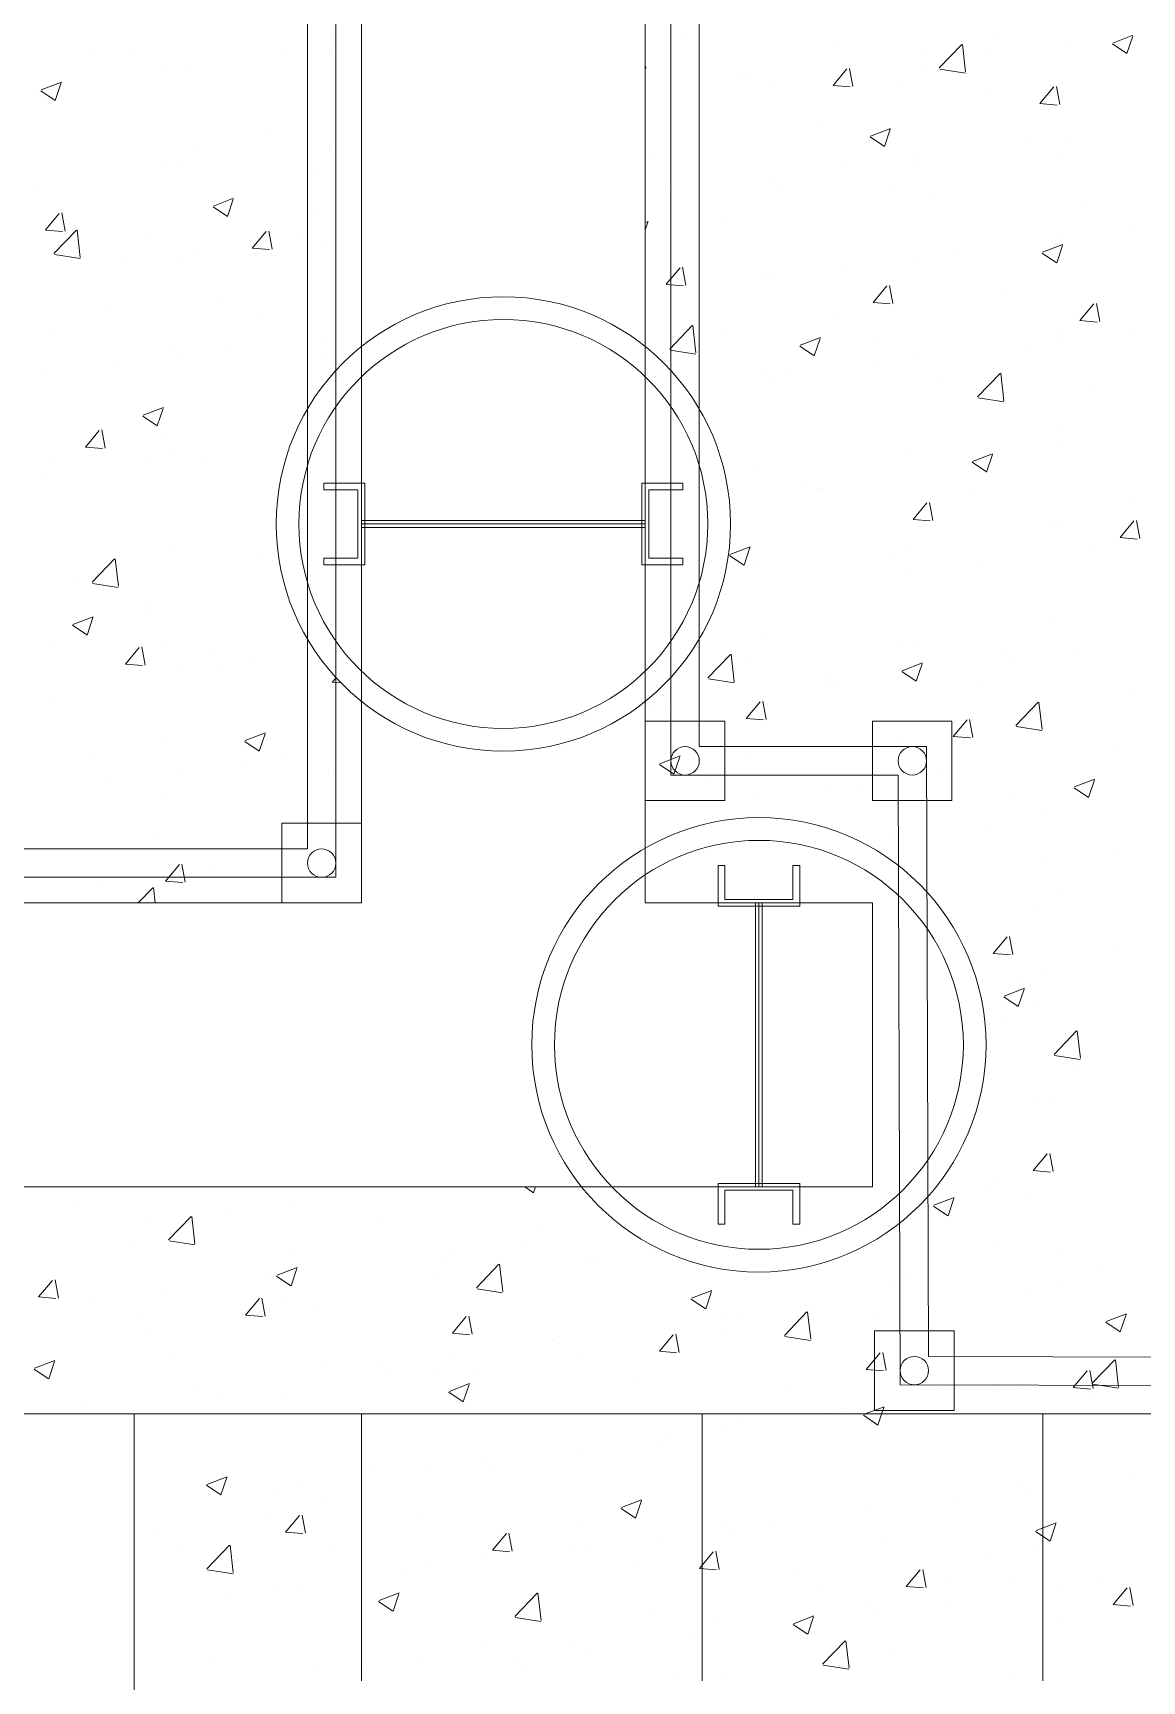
# Model space of a CAD drawing. Header units: millimetres. Extents: x 100 to 1222, y 100 to 694.
# Drawn here: x 297.63 to 301.29, y 520.48 to 525.92 of the extents above; entities that cross this region are included whole.
import ezdxf

# ---------------------------------------------------------------- set-up
doc = ezdxf.new("R2010")
doc.units = ezdxf.units.MM
for name, color, linetype, lineweight in [('Alvenaria', 8, 'Continuous', 9), ('Aço 1020', 6, 'Continuous', 9), ('DIVERSOS', 1, 'Continuous', 9), ('PAREDE', 7, 'Continuous', 9)]:
    doc.layers.add(name, color=color, linetype=linetype, lineweight=lineweight)

msp = doc.modelspace()

# ---------------------------------------------------------------- linework, layer by layer
at = {"layer": 'Alvenaria'}
for p, q in [((297.9427, 525.8714), (297.9427, 525.8714)), ((298.6102, 525.9035), (298.6102, 525.9035)), ((299.7758, 525.9135), (299.7758, 525.9135)), ((300.2842, 525.892), (300.2842, 525.892)), ((300.621, 525.8057), (300.6952, 525.883)), ((300.708, 525.7928), (300.6975, 525.8833)), ((300.7927, 525.8705), (300.7927, 525.8705)), ((300.8078, 525.8993), (300.8078, 525.8993)), ((301.0548, 525.8844), (301.0548, 525.8844)), ((301.1926, 525.8853), (301.2399, 525.8534)), ((301.1938, 525.888), (301.2605, 525.9136)), ((301.2403, 525.8532), (301.2596, 525.9108)), ((297.8169, 525.8482), (297.8169, 525.8482)), ((298.4512, 525.85), (298.4512, 525.85)), ((298.6177, 525.8635), (298.6177, 525.8635)), ((299.6524, 525.8045), (299.6504, 525.8154)), ((300.5658, 525.8173), (300.5658, 525.8173)), ((300.5694, 525.8679), (300.5694, 525.8679)), ((298.0547, 525.8082), (298.0547, 525.8082)), ((298.1366, 525.8025), (298.1366, 525.8025)), ((299.9678, 525.7887), (299.9678, 525.7887)), ((299.9766, 525.7855), (299.9766, 525.7855)), ((300.2701, 525.7481), (300.316, 525.8029)), ((300.3356, 525.7447), (300.3246, 525.8044)), ((300.4851, 525.764), (300.4851, 525.764)), ((300.6227, 525.8022), (300.7074, 525.789)), ((297.6476, 525.7354), (297.6476, 525.7354)), ((297.6545, 525.7307), (297.7019, 525.6987)), ((297.6557, 525.7334), (297.7224, 525.759)), ((297.7022, 525.6986), (297.7216, 525.7561)), ((300.071, 525.7459), (300.071, 525.7459)), ((300.2701, 525.7481), (300.327, 525.7431)), ((300.7928, 525.7166), (300.7928, 525.7166)), ((300.9533, 525.6884), (300.9992, 525.7431)), ((300.9935, 525.7425), (300.9935, 525.7425)), ((301.0188, 525.6849), (301.0078, 525.7446)), ((300.9533, 525.6883), (301.0102, 525.6833)), ((300.2373, 525.6213), (300.2373, 525.6213)), ((300.3935, 525.5808), (300.4602, 525.6064)), ((300.44, 525.546), (300.4593, 525.6036)), ((298.1679, 525.5517), (298.1679, 525.5517)), ((298.4063, 525.5831), (298.4063, 525.5831)), ((298.6062, 525.5464), (298.6062, 525.5464)), ((300.3922, 525.5781), (300.4396, 525.5461)), ((300.918, 525.5711), (300.918, 525.5711)), ((301.0432, 525.5673), (301.0432, 525.5673)), ((298.0609, 525.4937), (298.0609, 525.4937)), ((299.6818, 525.5259), (299.6818, 525.5259)), ((300.3188, 525.4922), (300.3188, 525.4922)), ((300.5542, 525.5002), (300.5542, 525.5002)), ((300.5572, 525.5236), (300.5572, 525.5236)), ((301.021, 525.5075), (301.021, 525.5075)), ((298.1251, 525.4854), (298.1251, 525.4854)), ((298.5693, 525.4723), (298.5693, 525.4723)), ((297.636, 525.4184), (297.636, 525.4184)), ((299.7172, 525.413), (299.7172, 525.413)), ((300.0595, 525.4288), (300.0595, 525.4288)), ((300.0947, 525.4078), (300.0947, 525.4078)), ((300.4655, 525.4121), (300.4655, 525.4121)), ((300.6032, 525.3863), (300.6032, 525.3863)), ((297.6695, 525.2708), (297.7154, 525.3255)), ((297.735, 525.2673), (297.724, 525.327)), ((298.2231, 525.3472), (298.2704, 525.3152)), ((298.2243, 525.3499), (298.291, 525.3755)), ((298.2708, 525.3151), (298.2901, 525.3727)), ((298.5709, 525.3352), (298.5709, 525.3352)), ((301.1116, 525.3648), (301.1116, 525.3648)), ((297.6695, 525.2707), (297.7264, 525.2657)), ((297.6977, 525.1932), (297.7719, 525.2705)), ((297.7846, 525.1803), (297.7741, 525.2708)), ((299.6504, 525.2956), (299.6598, 525.2992)), ((299.6504, 525.2709), (299.659, 525.2964)), ((299.9101, 525.3168), (299.9101, 525.3168)), ((301.269, 525.2746), (301.269, 525.2746)), ((298.0154, 525.2399), (298.0154, 525.2399)), ((298.3527, 525.211), (298.3986, 525.2657)), ((298.4182, 525.2076), (298.4072, 525.2673)), ((298.5165, 525.2549), (298.5165, 525.2549)), ((298.5946, 525.2293), (298.5946, 525.2293)), ((300.962, 525.1973), (301.0287, 525.2229)), ((301.0085, 525.1625), (301.0278, 525.2201)), ((301.0316, 525.2502), (301.0316, 525.2502)), ((297.6993, 525.1896), (297.7841, 525.1765)), ((297.9173, 525.176), (297.9173, 525.176)), ((298.1135, 525.1684), (298.1135, 525.1684)), ((298.1558, 525.2074), (298.1558, 525.2074)), ((298.3527, 525.211), (298.4096, 525.206)), ((300.5426, 525.1831), (300.5426, 525.1831)), ((300.6674, 525.1954), (300.6674, 525.1954)), ((300.9608, 525.1946), (301.0082, 525.1627)), ((299.7191, 525.0915), (299.765, 525.1462)), ((299.7846, 525.088), (299.7736, 525.1477)), ((300.0479, 525.1117), (300.0479, 525.1117)), ((300.0682, 525.1165), (300.0682, 525.1165)), ((300.3067, 525.1479), (300.3067, 525.1479)), ((299.7191, 525.0914), (299.776, 525.0864)), ((300.4023, 525.0317), (300.4482, 525.0864)), ((300.4678, 525.0282), (300.4568, 525.0879)), ((300.8293, 525.0788), (300.8293, 525.0788)), ((297.8754, 525.007), (297.8754, 525.007)), ((298.2436, 525.0307), (298.2436, 525.0307)), ((300.4023, 525.0316), (300.4592, 525.0267)), ((301.0855, 524.9719), (301.1314, 525.0266)), ((301.151, 524.9685), (301.14, 525.0282)), ((298.3838, 524.9855), (298.3838, 524.9855)), ((299.7308, 524.8779), (299.805, 524.9552)), ((299.8177, 524.865), (299.8072, 524.9554)), ((300.2738, 524.9834), (300.2738, 524.9834)), ((301.0854, 524.9719), (301.1424, 524.9669)), ((297.6881, 524.9354), (297.6881, 524.9354)), ((298.583, 524.9122), (298.583, 524.9122)), ((299.9092, 524.9211), (299.9092, 524.9211)), ((300.1617, 524.8901), (300.2284, 524.9157)), ((300.2082, 524.8553), (300.2275, 524.9129)), ((300.4177, 524.8996), (300.4177, 524.8996)), ((301.0184, 524.8989), (301.0184, 524.8989)), ((301.0201, 524.9331), (301.0201, 524.9331)), ((301.2568, 524.9303), (301.2568, 524.9303)), ((298.0762, 524.8791), (298.0762, 524.8791)), ((298.1019, 524.8513), (298.1019, 524.8513)), ((298.2659, 524.8792), (298.2659, 524.8792)), ((298.5847, 524.8576), (298.5847, 524.8576)), ((299.7183, 524.8881), (299.7183, 524.8881)), ((299.7324, 524.8743), (299.8171, 524.8612)), ((300.1605, 524.8874), (300.2079, 524.8554)), ((300.531, 524.866), (300.531, 524.866)), ((300.9262, 524.8781), (300.9262, 524.8781)), ((297.6667, 524.8004), (297.6667, 524.8004)), ((297.9052, 524.8318), (297.9052, 524.8318)), ((300.0363, 524.7946), (300.0363, 524.7946)), ((300.1101, 524.7931), (300.1101, 524.7931)), ((300.4168, 524.8197), (300.4168, 524.8197)), ((300.7473, 524.7202), (300.8215, 524.7975)), ((300.8343, 524.7073), (300.8238, 524.7978)), ((299.8176, 524.7408), (299.8176, 524.7408)), ((300.0561, 524.7722), (300.0561, 524.7722)), ((300.6185, 524.7717), (300.6185, 524.7717)), ((301.127, 524.7502), (301.127, 524.7502)), ((297.9925, 524.6592), (298.0592, 524.6848)), ((298.039, 524.6244), (298.0584, 524.682)), ((300.749, 524.7167), (300.8337, 524.7035)), ((297.9913, 524.6565), (298.0387, 524.6245)), ((297.8017, 524.5543), (297.8476, 524.609)), ((297.8672, 524.5509), (297.8562, 524.6106)), ((298.0519, 524.6021), (298.0519, 524.6021)), ((301.0085, 524.616), (301.0085, 524.616)), ((297.6859, 524.5229), (297.6859, 524.5229)), ((297.8016, 524.5543), (297.8586, 524.5493)), ((298.0903, 524.5342), (298.0903, 524.5342)), ((300.5194, 524.549), (300.5194, 524.549)), ((300.7303, 524.5066), (300.7969, 524.5322)), ((300.7678, 524.5233), (300.7678, 524.5233)), ((300.7768, 524.4718), (300.7961, 524.5294)), ((300.79, 524.5105), (300.79, 524.5105)), ((301.0063, 524.5546), (301.0063, 524.5546)), ((297.6546, 524.4561), (297.6546, 524.4561)), ((298.0153, 524.5036), (298.0153, 524.5036)), ((298.1943, 524.5014), (298.1943, 524.5014)), ((300.0247, 524.4775), (300.0247, 524.4775)), ((300.729, 524.5039), (300.7764, 524.4719)), ((300.1663, 524.4441), (300.1663, 524.4441)), ((300.2282, 524.4154), (300.2282, 524.4154)), ((300.2345, 524.4151), (300.2345, 524.4151)), ((300.5344, 524.3152), (300.5803, 524.3699)), ((300.6, 524.3118), (300.5889, 524.3715)), ((300.7367, 524.394), (300.7367, 524.394)), ((301.2451, 524.3725), (301.2451, 524.3725)), ((300.5344, 524.3152), (300.5913, 524.3102)), ((300.9969, 524.2989), (300.9969, 524.2989)), ((301.0182, 524.3013), (301.0182, 524.3013)), ((301.2176, 524.2554), (301.2635, 524.3102)), ((301.2831, 524.252), (301.2721, 524.3117)), ((301.2176, 524.2554), (301.2745, 524.2504)), ((297.824, 524.1077), (297.8981, 524.185)), ((297.9109, 524.0948), (297.9004, 524.1853)), ((298.0787, 524.2171), (298.0787, 524.2171)), ((298.3663, 524.2071), (298.3663, 524.2071)), ((299.9287, 524.1967), (299.9761, 524.1647)), ((299.9299, 524.1994), (299.9966, 524.225)), ((299.9765, 524.1646), (299.9958, 524.2222)), ((300.4627, 524.206), (300.4627, 524.206)), ((300.5078, 524.2319), (300.5078, 524.2319)), ((301.1164, 524.2265), (301.1164, 524.2265)), ((297.7648, 524.1279), (297.7648, 524.1279)), ((300.0131, 524.1605), (300.0131, 524.1605)), ((300.5172, 524.1476), (300.5172, 524.1476)), ((300.7557, 524.179), (300.7557, 524.179)), ((297.8256, 524.1041), (297.9103, 524.091)), ((298.0126, 524.0337), (298.0126, 524.0337)), ((299.9157, 524.0684), (299.9157, 524.0684)), ((297.7595, 523.9658), (297.8069, 523.9338)), ((297.7608, 523.9685), (297.8275, 523.9941)), ((297.8073, 523.9337), (297.8266, 523.9912)), ((298.0089, 524.0146), (298.0089, 524.0146)), ((300.9853, 523.9819), (300.9853, 523.9819)), ((300.0427, 523.9287), (300.0427, 523.9287)), ((300.4963, 523.9148), (300.4963, 523.9148)), ((297.7012, 523.9082), (297.7012, 523.9082)), ((297.9338, 523.8378), (297.9797, 523.8926)), ((297.9994, 523.8344), (297.9883, 523.8941)), ((298.0671, 523.9), (298.0671, 523.9)), ((298.2097, 523.8867), (298.2097, 523.8867)), ((298.3542, 523.8628), (298.3542, 523.8628)), ((299.8571, 523.7924), (299.9312, 523.8697)), ((299.944, 523.7795), (299.9335, 523.8699)), ((300.5512, 523.9072), (300.5512, 523.9072)), ((300.8265, 523.8727), (300.8265, 523.8727)), ((301.0596, 523.8857), (301.0596, 523.8857)), ((297.9338, 523.8378), (297.9907, 523.8328)), ((298.1158, 523.8314), (298.1158, 523.8314)), ((298.2408, 523.8246), (298.2408, 523.8246)), ((300.0016, 523.8434), (300.0016, 523.8434)), ((300.4973, 523.8132), (300.5447, 523.7812)), ((300.4985, 523.8159), (300.5652, 523.8415)), ((300.5051, 523.8033), (300.5051, 523.8033)), ((300.545, 523.7811), (300.5643, 523.8387)), ((300.8659, 523.8508), (300.8659, 523.8508)), ((298.617, 523.7781), (298.6294, 523.7928)), ((298.617, 523.778), (298.6459, 523.7755)), ((299.8587, 523.7888), (299.9434, 523.7757)), ((300.2436, 523.8008), (300.2436, 523.8008)), ((300.2667, 523.7719), (300.2667, 523.7719)), ((300.271, 523.7773), (300.271, 523.7773)), ((300.752, 523.7793), (300.752, 523.7793)), ((301.2605, 523.7578), (301.2605, 523.7578)), ((297.6853, 523.7292), (297.6853, 523.7292)), ((299.6651, 523.6927), (299.6651, 523.6927)), ((299.9834, 523.6585), (300.0293, 523.7133)), ((300.0489, 523.6551), (300.0379, 523.7148)), ((300.8736, 523.6347), (300.9478, 523.712)), ((300.9606, 523.6218), (300.95, 523.7123)), ((298.5367, 523.6439), (298.5367, 523.6439)), ((299.7155, 523.682), (299.7155, 523.682)), ((299.9834, 523.6585), (300.0403, 523.6535)), ((300.6666, 523.5988), (300.7125, 523.6535)), ((300.7321, 523.5953), (300.7211, 523.655)), ((300.9737, 523.6648), (300.9737, 523.6648)), ((298.3293, 523.585), (298.396, 523.6106)), ((298.3758, 523.5502), (298.3951, 523.6078)), ((300.4847, 523.5977), (300.4847, 523.5977)), ((300.6666, 523.5987), (300.7235, 523.5937)), ((300.8753, 523.6312), (300.96, 523.618)), ((297.8194, 523.5305), (297.8194, 523.5305)), ((298.0556, 523.5829), (298.0556, 523.5829)), ((298.3281, 523.5823), (298.3755, 523.5503)), ((298.4644, 523.5346), (298.4644, 523.5346)), ((299.6982, 523.5087), (299.7649, 523.5343)), ((299.7447, 523.4739), (299.764, 523.5315)), ((301.2168, 523.5543), (301.2168, 523.5543)), ((298.1036, 523.4871), (298.1036, 523.4871)), ((298.3278, 523.509), (298.3278, 523.509)), ((298.6046, 523.4913), (298.6046, 523.4913)), ((299.697, 523.506), (299.7443, 523.474)), ((299.99, 523.5263), (299.99, 523.5263)), ((300.6153, 523.4751), (300.6153, 523.4751)), ((297.8652, 523.4557), (297.8652, 523.4557)), ((299.8532, 523.4445), (299.8532, 523.4445)), ((300.2545, 523.4276), (300.2545, 523.4276)), ((300.3617, 523.4231), (300.3617, 523.4231)), ((301.0658, 523.4297), (301.1132, 523.3977)), ((301.0671, 523.4324), (301.1337, 523.458)), ((301.1136, 523.3976), (301.1329, 523.4552)), ((298.0491, 523.3959), (298.0491, 523.3959)), ((300.0161, 523.3962), (300.0161, 523.3962)), ((300.8702, 523.4016), (300.8702, 523.4016)), ((298.5251, 523.3268), (298.5251, 523.3268)), ((300.9622, 523.3477), (300.9622, 523.3477)), ((298.044, 523.2659), (298.044, 523.2659)), ((300.4731, 523.2806), (300.4731, 523.2806)), ((300.7872, 523.3043), (300.7872, 523.3043)), ((301.2047, 523.21), (301.2047, 523.21)), ((298.066, 523.1214), (298.1119, 523.1761)), ((298.1315, 523.1179), (298.1205, 523.1776)), ((298.2138, 523.1589), (298.2138, 523.1589)), ((300.9663, 523.1786), (300.9663, 523.1786)), ((297.8531, 523.1114), (297.8531, 523.1114)), ((297.9764, 523.0495), (298.0244, 523.0995)), ((298.0325, 523.0495), (298.0267, 523.0997)), ((298.066, 523.1213), (298.1229, 523.1164)), ((301.0154, 523.0952), (301.0154, 523.0952)), ((300.9506, 523.0306), (300.9506, 523.0306)), ((300.7987, 522.8823), (300.8447, 522.937)), ((300.8643, 522.8789), (300.8533, 522.9386)), ((300.7987, 522.8822), (300.8557, 522.8773)), ((301.1931, 522.8934), (301.1931, 522.8934)), ((300.9541, 522.8343), (300.9541, 522.8343)), ((300.8855, 522.7869), (300.8855, 522.7869)), ((300.8341, 522.739), (300.8815, 522.707)), ((300.8353, 522.7417), (300.902, 522.7673)), ((300.8818, 522.7069), (300.9011, 522.7645)), ((300.939, 522.7135), (300.939, 522.7135)), ((300.8237, 522.6665), (300.8237, 522.6665)), ((300.9999, 522.5492), (301.0741, 522.6265)), ((301.0868, 522.5363), (301.0763, 522.6268)), ((301.0015, 522.5457), (301.0863, 522.5325)), ((301.0643, 522.5062), (301.0643, 522.5062)), ((300.9274, 522.3965), (300.9274, 522.3965)), ((301.0036, 522.4092), (301.0036, 522.4092)), ((300.9309, 522.1658), (300.9768, 522.2206)), ((300.9964, 522.1624), (300.9854, 522.2221)), ((300.8137, 522.1305), (300.8137, 522.1305)), ((300.9309, 522.1658), (300.9878, 522.1608)), ((298.0636, 522.1111), (298.0636, 522.1111)), ((299.2521, 522.112), (299.2808, 522.0926)), ((299.2812, 522.0925), (299.2877, 522.112)), ((300.6035, 522.051), (300.6702, 522.0766)), ((300.65, 522.0162), (300.6694, 522.0738)), ((300.7844, 522.0982), (300.7844, 522.0982)), ((300.9158, 522.0794), (300.9158, 522.0794)), ((297.7674, 522.0514), (297.7674, 522.0514)), ((298.0765, 521.9367), (298.1507, 522.014)), ((298.1635, 521.9238), (298.153, 522.0142)), ((298.2758, 522.0299), (298.2758, 522.0299)), ((298.4788, 522.0585), (298.4788, 522.0585)), ((298.7843, 522.0084), (298.7843, 522.0084)), ((300.6023, 522.0483), (300.6497, 522.0163)), ((297.9976, 521.9975), (297.9976, 521.9975)), ((299.2928, 521.9869), (299.2928, 521.9869)), ((297.9682, 521.9234), (297.9682, 521.9234)), ((298.0782, 521.9331), (298.1629, 521.92)), ((298.4767, 521.902), (298.4767, 521.902)), ((299.2522, 521.9249), (299.2522, 521.9249)), ((299.6734, 521.9075), (299.6734, 521.9075)), ((300.8182, 521.9225), (300.8182, 521.9225)), ((298.4344, 521.8201), (298.5011, 521.8457)), ((298.4809, 521.7853), (298.5002, 521.8428)), ((298.9851, 521.8805), (298.9851, 521.8805)), ((299.0138, 521.8935), (299.0138, 521.8935)), ((299.0931, 521.779), (299.1673, 521.8563)), ((299.18, 521.7661), (299.1695, 521.8566)), ((299.4509, 521.8799), (299.4509, 521.8799)), ((299.4936, 521.859), (299.4936, 521.859)), ((301.0126, 521.8891), (301.0126, 521.8891)), ((297.6471, 521.7482), (297.693, 521.8029)), ((297.7126, 521.7448), (297.7016, 521.8045)), ((298.4122, 521.8143), (298.4122, 521.8143)), ((298.4331, 521.8174), (298.4805, 521.7854)), ((298.9619, 521.8128), (298.9619, 521.8128)), ((299.1179, 521.8121), (299.1179, 521.8121)), ((300.4571, 521.7937), (300.4571, 521.7937)), ((300.5105, 521.816), (300.5105, 521.816)), ((301.019, 521.7945), (301.019, 521.7945)), ((301.1647, 521.834), (301.1647, 521.834)), ((297.6471, 521.7482), (297.704, 521.7432)), ((297.8131, 521.7354), (297.8131, 521.7354)), ((298.0515, 521.7668), (298.0515, 521.7668)), ((298.3303, 521.6885), (298.3762, 521.7432)), ((298.3958, 521.685), (298.3848, 521.7447)), ((298.4672, 521.7414), (298.4672, 521.7414)), ((299.0947, 521.7755), (299.1794, 521.7623)), ((299.802, 521.7411), (299.8494, 521.7091)), ((299.8032, 521.7438), (299.8699, 521.7694)), ((299.8497, 521.709), (299.8691, 521.7666)), ((300.5632, 521.7548), (300.5632, 521.7548)), ((300.9042, 521.7623), (300.9042, 521.7623)), ((297.9861, 521.6805), (297.9861, 521.6805)), ((298.3303, 521.6884), (298.3872, 521.6834)), ((298.5624, 521.7168), (298.5624, 521.7168)), ((299.0135, 521.6287), (299.0594, 521.6834)), ((299.079, 521.6252), (299.068, 521.6849)), ((299.9016, 521.6984), (299.9016, 521.6984)), ((300.1096, 521.6213), (300.1838, 521.6987)), ((300.1966, 521.6085), (300.1861, 521.6989)), ((300.2024, 521.7073), (300.2024, 521.7073)), ((300.4152, 521.6952), (300.4152, 521.6952)), ((301.1721, 521.6675), (301.2388, 521.6931)), ((301.2186, 521.6327), (301.2379, 521.6903)), ((299.0135, 521.6286), (299.0704, 521.6237)), ((299.7622, 521.5655), (299.7512, 521.6252)), ((299.964, 521.6759), (299.964, 521.6759)), ((301.1709, 521.6648), (301.2183, 521.6328)), ((298.0069, 521.6214), (298.0069, 521.6214)), ((299.3461, 521.603), (299.3461, 521.603)), ((299.3624, 521.5967), (299.3624, 521.5967)), ((299.6967, 521.5689), (299.7426, 521.6236)), ((299.9205, 521.6238), (299.9205, 521.6238)), ((300.1113, 521.6178), (300.196, 521.6047)), ((297.634, 521.5128), (297.7007, 521.5384)), ((297.6806, 521.4781), (297.6999, 521.5356)), ((298.0863, 521.5457), (298.0863, 521.5457)), ((298.5948, 521.5243), (298.5948, 521.5243)), ((298.7632, 521.5178), (298.7632, 521.5178)), ((299.0017, 521.5492), (299.0017, 521.5492)), ((299.4394, 521.5628), (299.4394, 521.5628)), ((299.6967, 521.5689), (299.7536, 521.5639)), ((300.3799, 521.5091), (300.4258, 521.5639)), ((300.4454, 521.5057), (300.4344, 521.5654)), ((301.1262, 521.4637), (301.2003, 521.541)), ((301.2131, 521.4508), (301.2026, 521.5413)), ((297.6328, 521.5102), (297.6802, 521.4782)), ((298.7907, 521.5077), (298.7907, 521.5077)), ((298.9503, 521.4958), (298.9503, 521.4958)), ((299.0029, 521.4366), (299.0696, 521.4622)), ((299.1033, 521.5028), (299.1033, 521.5028)), ((299.6117, 521.4813), (299.6117, 521.4813)), ((300.3799, 521.5091), (300.4368, 521.5041)), ((301.0631, 521.4494), (301.109, 521.5041)), ((301.1286, 521.4459), (301.1176, 521.5056)), ((301.1526, 521.4897), (301.1526, 521.4897)), ((298.1617, 521.4386), (298.1617, 521.4386)), ((298.2352, 521.4123), (298.2352, 521.4123)), ((298.4556, 521.4244), (298.4556, 521.4244)), ((299.0017, 521.4339), (299.0491, 521.4019)), ((299.0494, 521.4018), (299.0687, 521.4594)), ((300.1202, 521.4598), (300.1202, 521.4598)), ((300.6287, 521.4383), (300.6287, 521.4383)), ((300.8209, 521.4604), (300.8209, 521.4604)), ((300.8927, 521.4452), (300.8927, 521.4452)), ((300.9141, 521.4583), (300.9141, 521.4583)), ((301.0631, 521.4493), (301.12, 521.4443)), ((301.1278, 521.4602), (301.2125, 521.447)), ((301.1371, 521.4168), (301.1371, 521.4168)), ((297.8009, 521.3911), (297.8009, 521.3911)), ((297.9745, 521.3634), (297.9745, 521.3634)), ((300.2654, 521.365), (300.2654, 521.365)), ((300.3126, 521.3791), (300.3126, 521.3791)), ((300.3706, 521.3576), (300.4179, 521.3256)), ((300.3718, 521.3603), (300.376, 521.3619)), ((300.3762, 521.362), (300.4385, 521.3859)), ((300.4036, 521.3781), (300.4036, 521.3781)), ((300.4183, 521.3255), (300.4305, 521.3619)), ((300.4305, 521.362), (300.4376, 521.3831)), ((299.7134, 521.3002), (299.7134, 521.3002)), ((299.9089, 521.3067), (299.9089, 521.3067)), ((299.9518, 521.3316), (299.9518, 521.3316)), ((299.4278, 521.2458), (299.4278, 521.2458)), ((299.7099, 521.2697), (299.7099, 521.2697)), ((299.1118, 521.221), (299.1118, 521.221)), ((298.2026, 521.1294), (298.2693, 521.155)), ((298.2491, 521.0946), (298.2684, 521.1521)), ((298.5126, 521.1422), (298.5126, 521.1422)), ((298.7511, 521.1735), (298.7511, 521.1735)), ((298.9387, 521.1787), (298.9387, 521.1787)), ((299.1544, 521.1743), (299.1544, 521.1743)), ((301.2627, 521.1615), (301.2627, 521.1615)), ((298.2014, 521.1267), (298.2488, 521.0947)), ((298.444, 521.1073), (298.444, 521.1073)), ((300.6636, 521.0826), (300.6636, 521.0826)), ((300.8811, 521.1281), (300.8811, 521.1281)), ((300.902, 521.114), (300.902, 521.114)), ((298.4093, 521.0375), (298.4093, 521.0375)), ((298.4625, 520.972), (298.5084, 521.0267)), ((298.528, 520.9685), (298.517, 521.0283)), ((298.5989, 521.079), (298.5989, 521.079)), ((299.5702, 521.0504), (299.6176, 521.0184)), ((299.5715, 521.0531), (299.6382, 521.0787)), ((299.618, 521.0183), (299.6373, 521.0759)), ((300.392, 521.0611), (300.392, 521.0611)), ((298.0435, 520.9836), (298.0435, 520.9836)), ((298.4625, 520.9719), (298.5194, 520.967)), ((298.9178, 521.016), (298.9178, 521.016)), ((299.4262, 520.9946), (299.4262, 520.9946)), ((299.8973, 520.9896), (299.8973, 520.9896)), ((299.9347, 520.9731), (299.9347, 520.9731)), ((300.062, 521.0034), (300.062, 521.0034)), ((300.9391, 520.9741), (300.9865, 520.9421)), ((300.9403, 520.9768), (301.007, 521.0024)), ((300.9868, 520.942), (301.0062, 520.9996)), ((298.1017, 520.9311), (298.1017, 520.9311)), ((298.2028, 520.8512), (298.277, 520.9285)), ((298.2898, 520.8383), (298.2792, 520.9287)), ((299.1457, 520.9122), (299.1916, 520.9669)), ((299.2112, 520.9088), (299.2002, 520.9685)), ((299.4162, 520.9287), (299.4162, 520.9287)), ((299.4628, 520.9246), (299.4628, 520.9246)), ((299.7013, 520.956), (299.7013, 520.956)), ((300.4432, 520.9516), (300.4432, 520.9516)), ((300.9516, 520.9301), (300.9516, 520.9301)), ((298.6101, 520.9096), (298.6101, 520.9096)), ((299.1186, 520.8881), (299.1186, 520.8881)), ((299.1457, 520.9122), (299.2026, 520.9072)), ((299.6271, 520.8666), (299.6271, 520.8666)), ((299.8289, 520.8524), (299.8748, 520.9072)), ((299.8944, 520.849), (299.8834, 520.9087)), ((300.7816, 520.8921), (300.7816, 520.8921)), ((298.2045, 520.8476), (298.2892, 520.8345)), ((298.8613, 520.8454), (298.8613, 520.8454)), ((298.9271, 520.8616), (298.9271, 520.8616)), ((299.8288, 520.8524), (299.8858, 520.8474)), ((300.1355, 520.8451), (300.1355, 520.8451)), ((300.512, 520.7927), (300.558, 520.8474)), ((300.5776, 520.7892), (300.5666, 520.8489)), ((300.644, 520.8237), (300.644, 520.8237)), ((300.8695, 520.811), (300.8695, 520.811)), ((298.2621, 520.7665), (298.2621, 520.7665)), ((298.4324, 520.7902), (298.4324, 520.7902)), ((298.5005, 520.7979), (298.5005, 520.7979)), ((298.7712, 520.7459), (298.8378, 520.7715)), ((298.8177, 520.7111), (298.837, 520.7686)), ((299.2193, 520.6935), (299.2935, 520.7708)), ((299.3063, 520.6806), (299.2958, 520.7711)), ((300.2261, 520.7967), (300.2261, 520.7967)), ((300.512, 520.7926), (300.569, 520.7876)), ((301.0122, 520.7858), (301.0122, 520.7858)), ((301.1525, 520.8022), (301.1525, 520.8022)), ((301.1952, 520.7329), (301.2412, 520.7876)), ((301.2608, 520.7295), (301.2497, 520.7892)), ((298.7699, 520.7432), (298.8173, 520.7112)), ((299.6706, 520.7014), (299.6706, 520.7014)), ((300.3804, 520.744), (300.3804, 520.744)), ((300.413, 520.707), (300.413, 520.707)), ((300.6514, 520.7384), (300.6514, 520.7384)), ((301.1952, 520.7329), (301.2522, 520.7279)), ((299.221, 520.69), (299.3057, 520.6768)), ((299.8857, 520.6726), (299.8857, 520.6726)), ((300.1388, 520.6669), (300.1862, 520.6349)), ((300.14, 520.6696), (300.2067, 520.6952)), ((300.1865, 520.6348), (300.2058, 520.6924)), ((301.0098, 520.6829), (301.0098, 520.6829)), ((299.1151, 520.606), (299.1151, 520.606)), ((299.4046, 520.6116), (299.4046, 520.6116)), ((299.8114, 520.6278), (299.8114, 520.6278)), ((300.2359, 520.5358), (300.3101, 520.6132)), ((300.3229, 520.523), (300.3123, 520.6134)), ((298.2198, 520.5534), (298.2198, 520.5534)), ((298.9156, 520.5445), (298.9156, 520.5445)), ((299.2122, 520.5489), (299.2122, 520.5489)), ((299.4507, 520.5803), (299.4507, 520.5803)), ((300.4543, 520.5876), (300.4543, 520.5876)), ((298.5596, 520.5107), (298.5596, 520.5107)), ((298.7283, 520.5319), (298.7283, 520.5319)), ((299.2367, 520.5104), (299.2367, 520.5104)), ((299.7452, 520.4889), (299.7452, 520.4889)), ((299.8988, 520.4922), (299.8988, 520.4922)), ((300.2376, 520.5323), (300.3223, 520.5192)), ((300.8579, 520.494), (300.8579, 520.494))]:
    msp.add_line(p, q, dxfattribs=at)
at = {"layer": 'Aço 1020'}
for p, q in [((299.7348, 528.2432), (299.7348, 523.4714)), ((299.8286, 528.2432), (299.8286, 523.5651)), ((298.6286, 523.1339), (298.6286, 526.61)), ((298.5348, 523.2276), (298.5348, 526.5163)), ((299.8286, 523.5651), (300.5784, 523.5651)), ((300.5784, 523.5651), (300.5853, 521.5519)), ((299.7348, 523.4714), (300.485, 523.4714)), ((300.485, 523.4714), (300.4919, 521.4584)), ((293.4536, 523.2276), (298.5348, 523.2276)), ((293.3598, 523.1339), (298.6286, 523.1339)), ((300.5853, 521.5519), (304.7692, 521.5401)), ((300.4919, 521.4584), (304.7691, 521.4464))]:
    msp.add_line(p, q, dxfattribs=at)
for points in [[(299.6504, 523.6495), (299.9129, 523.6495), (299.9129, 523.387), (299.6504, 523.387)], [(300.4004, 523.6495), (300.6629, 523.6495), (300.6629, 523.387), (300.4004, 523.387)], [(298.4504, 523.312), (298.7129, 523.312), (298.7129, 523.0495), (298.4504, 523.0495)], [(300.4073, 521.6364), (300.6698, 521.6364), (300.6698, 521.3739), (300.4073, 521.3739)]]:
    msp.add_lwpolyline(points, close=True, dxfattribs=at)
for centre in [(299.7817, 523.5182), (300.5317, 523.5182), (298.5817, 523.1807), (300.5386, 521.5052)]:
    msp.add_circle(centre, 0.0469, dxfattribs=at)
at = {"layer": 'DIVERSOS'}
for p, q in [((298.7242, 524.4353), (298.5892, 524.4353)), ((298.5892, 524.4353), (298.5892, 524.4128)), ((298.5892, 524.4128), (298.7017, 524.4128)), ((298.7017, 524.4128), (298.7017, 524.1878)), ((298.7242, 524.1653), (298.7242, 524.4353)), ((299.6392, 524.1653), (299.6392, 524.4353)), ((299.6392, 524.4353), (299.7742, 524.4353)), ((299.6617, 524.4128), (299.6617, 524.1878)), ((299.7742, 524.4128), (299.6617, 524.4128)), ((299.7742, 524.4353), (299.7742, 524.4128)), ((299.6504, 524.3115), (298.7129, 524.3115)), ((299.6504, 524.3003), (298.7129, 524.3003)), ((299.6504, 524.289), (298.7129, 524.289)), ((298.7017, 524.1878), (298.5892, 524.1878)), ((298.5892, 524.1878), (298.5892, 524.1653)), ((299.6617, 524.1878), (299.7742, 524.1878)), ((299.7742, 524.1878), (299.7742, 524.1653)), ((298.5892, 524.1653), (298.7242, 524.1653)), ((299.7742, 524.1653), (299.6392, 524.1653)), ((299.8904, 523.0382), (299.8904, 523.1732)), ((299.8904, 523.1732), (299.9129, 523.1732)), ((299.9129, 523.1732), (299.9129, 523.0607)), ((300.1379, 523.0607), (300.1379, 523.1732)), ((300.1379, 523.1732), (300.1604, 523.1732)), ((300.1604, 523.1732), (300.1604, 523.0382)), ((299.9129, 523.0607), (300.1379, 523.0607)), ((300.0142, 523.0495), (300.0142, 522.112)), ((300.0254, 523.0495), (300.0254, 522.112)), ((300.0367, 523.0495), (300.0367, 522.112)), ((300.1604, 523.0382), (299.8904, 523.0382)), ((300.1604, 522.1232), (299.8904, 522.1232)), ((299.8904, 522.1232), (299.8904, 521.9882)), ((300.1604, 521.9882), (300.1604, 522.1232)), ((299.9129, 522.1007), (300.1379, 522.1007)), ((299.9129, 521.9882), (299.9129, 522.1007)), ((300.1379, 522.1007), (300.1379, 521.9882)), ((299.8904, 521.9882), (299.9129, 521.9882)), ((300.1379, 521.9882), (300.1604, 521.9882))]:
    msp.add_line(p, q, dxfattribs=at)
for centre, radius in [((299.1817, 524.3003), 0.75), ((299.1817, 524.3003), 0.675), ((300.0254, 522.5807), 0.75), ((300.0254, 522.5807), 0.675)]:
    msp.add_circle(centre, radius, dxfattribs=at)
at = {"layer": 'PAREDE'}
for p, q in [((299.6504, 533.362), (299.6504, 523.0495)), ((299.6504, 533.362), (299.6504, 523.0495)), ((298.7129, 523.0495), (298.7129, 526.9044)), ((299.6504, 524.3003), (298.7129, 524.3003)), ((298.7129, 523.0495), (293.2754, 523.0495)), ((300.4004, 523.0495), (299.6504, 523.0495)), ((300.4004, 523.0495), (300.4004, 522.112)), ((300.4004, 522.112), (285.7754, 522.112)), ((299.6504, 522.112), (294.0254, 522.112)), ((308.6504, 521.362), (266.6504, 521.362)), ((297.9629, 521.362), (297.9629, 520.4807)), ((298.7129, 520.4807), (298.7129, 521.362)), ((299.8379, 520.4807), (299.8379, 521.362)), ((300.9629, 520.4807), (300.9629, 521.362))]:
    msp.add_line(p, q, dxfattribs=at)
msp.add_lwpolyline([(307.7565, 539.737), (315.4004, 539.737), (315.4004, 521.362), (266.6504, 521.3618)], dxfattribs=at)
msp.add_lwpolyline([(297.9629, 521.3619), (297.9629, 518.5495), (330.2129, 518.5495), (330.2129, 522.112), (321.4004, 522.112), (321.4004, 521.737), (315.4004, 521.737), (315.4004, 521.362)], close=True, dxfattribs=at)

doc.saveas('drawing.dxf')
